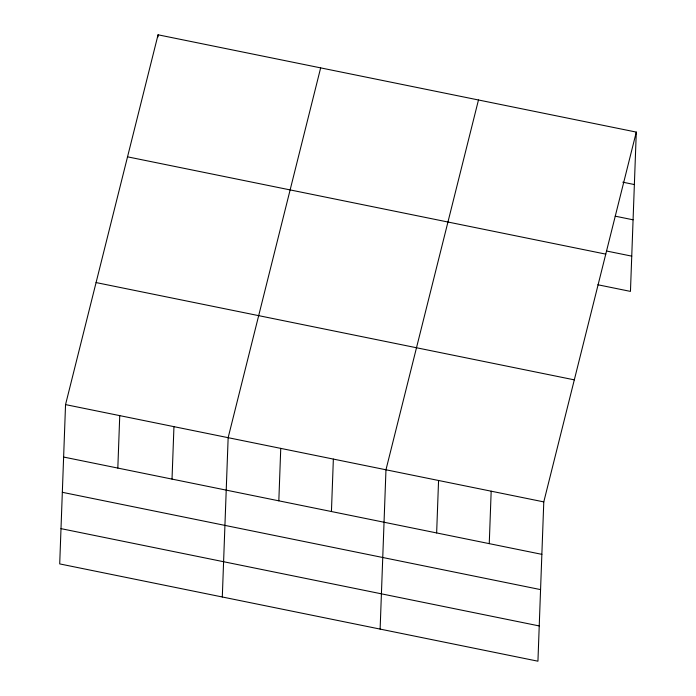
<?xml version="1.0" encoding="UTF-8"?>
<svg xmlns="http://www.w3.org/2000/svg" width="696" height="696" viewBox="0 0 696 696"><rect width="100%" height="100%" fill="white"/><g stroke="black" fill="none" stroke-linecap="round" stroke-linejoin="round"><path stroke-width="1.04" d="M65.546 404.602L59.708 563.908L537.938 661.2L543.785 501.894L636.292 132.092L158.062 34.8L65.546 404.602L543.785 501.894M117.824 468.077L119.747 415.625M157.983 36.94L158.062 34.8M172.025 479.1L173.948 426.657M222.302 596.985L228.149 437.68L320.656 67.877M278.826 500.833L280.749 448.381M331.435 511.534L333.358 459.09M380.12 629.088L385.967 469.791L478.474 99.989M436.644 532.936L438.567 480.492M489.253 543.637L491.176 491.193M636.292 132.092L630.454 291.398L597.838 284.76M622.798 182.187L634.369 184.544M615.194 216.169L633.082 219.805M606.494 251.004L631.75 256.137M127.533 156.835L605.764 254.127M96.074 282.567L574.313 379.859M63.623 457.046L541.862 554.347M62.327 492.307L540.566 589.608M60.996 528.638L539.235 625.939"/></g></svg>
